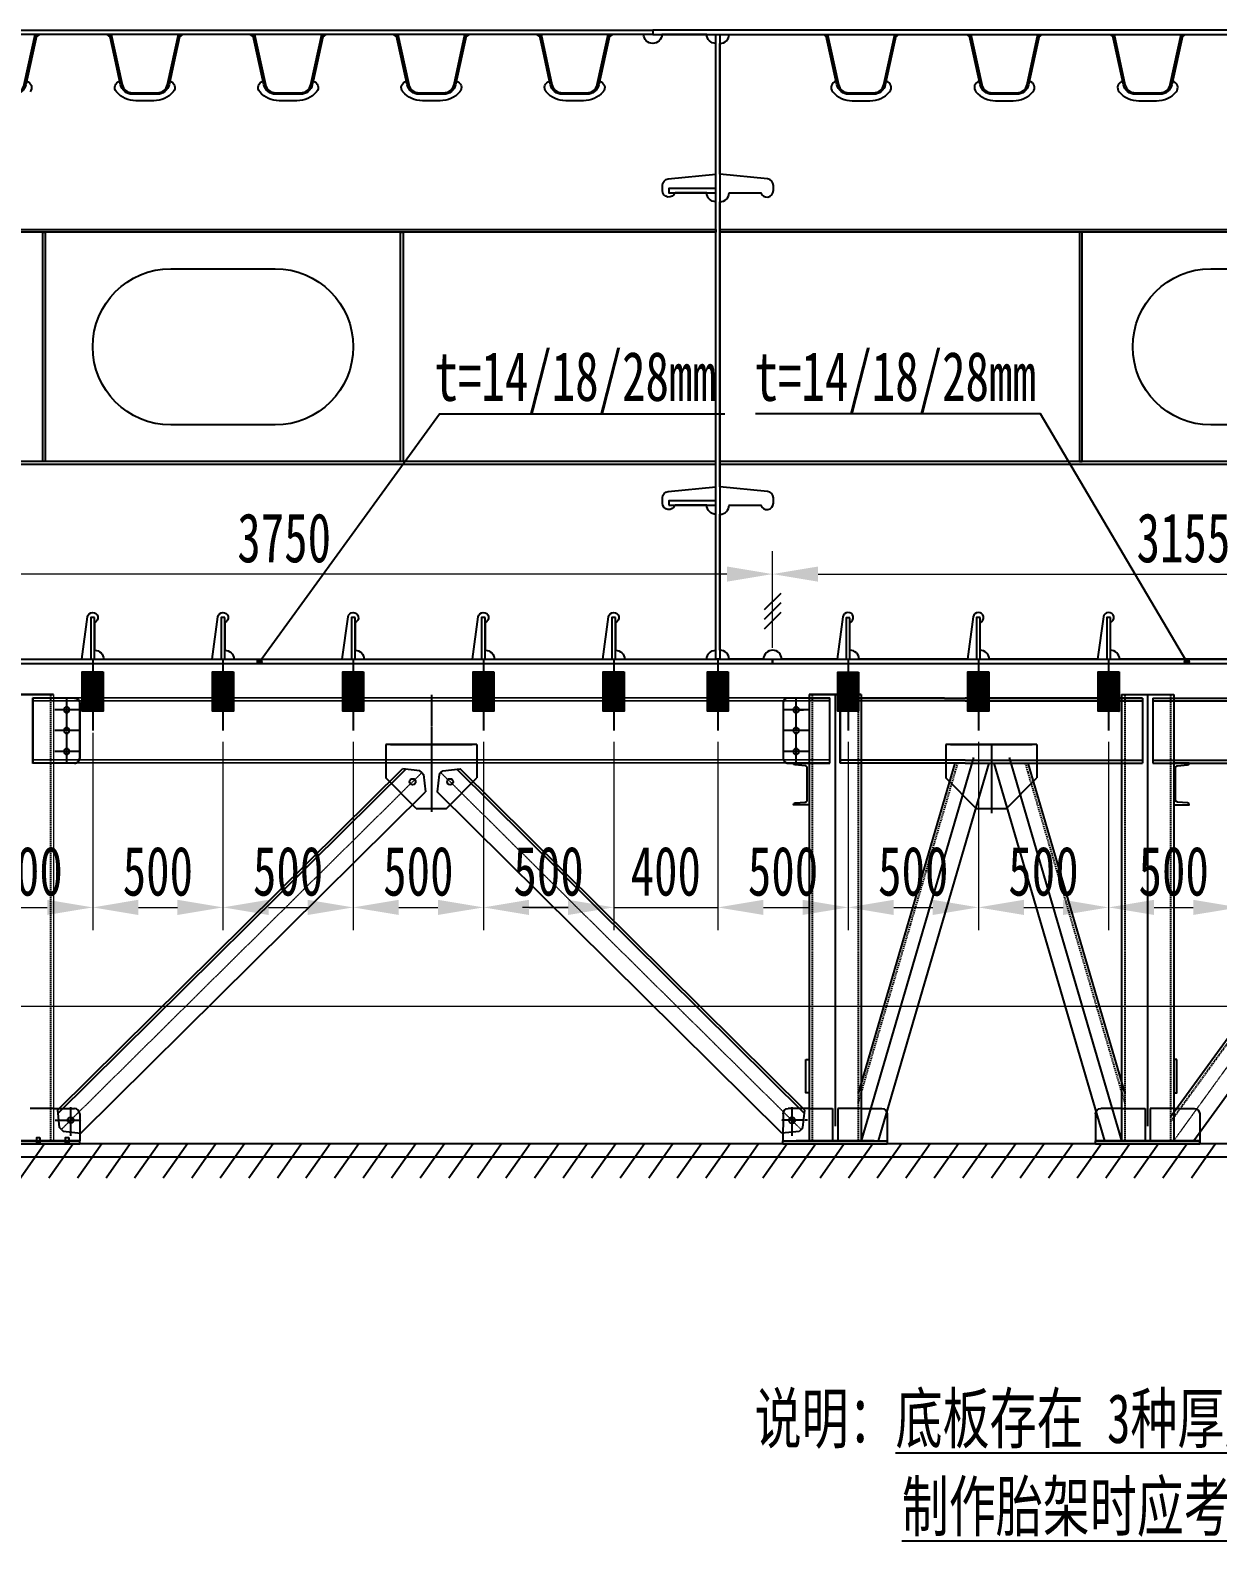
# Model space of a CAD drawing. Extents: x -158665 to 747974, y -1078007 to -307893.
# Drawn here: x 567566 to 572125, y -709473 to -703672 of the extents above; entities that cross this region are included whole.
import ezdxf

# ---------------------------------------------------------------- set-up
doc = ezdxf.new("R2010")
doc.units = 0
doc.header["$LTSCALE"] = 0.02
doc.header["$MEASUREMENT"] = 0
doc.header["$PDMODE"] = 35
doc.header["$PDSIZE"] = 150
for name, pattern in [('ACAD_ISO10W100', [18, 12, -3, 0, -3]), ('CENTER', [2, 1.25, -0.25, 0.25, -0.25]), ('DASHEDX2', [38.1, 25.4, -12.7])]:
    doc.linetypes.add(name, pattern=pattern)
doc.layers.get('0').update_dxf_attribs({"linetype": 'CONTINUOUS'})
doc.layers.get('Defpoints').update_dxf_attribs({"linetype": 'CONTINUOUS'})
doc.layers.add('1', color=1, linetype='CONTINUOUS')
for name, color, linetype, lineweight in [('中心线(CENTER)', 1, 'CENTER', 13), ('中粗线', 7, 'CONTINUOUS', 25), ('文字层', 4, 'CONTINUOUS', 13)]:
    doc.layers.add(name, color=color, linetype=linetype, lineweight=lineweight)
doc.styles.add('仿宋', font='仿宋_GB2312_1.ttf', dxfattribs={"width": 0.7})
doc.dimstyles.new('70', dxfattribs={"dimscale": 70, "dimtxt": 2.7, "dimasz": 2.5, "dimexe": 1.25, "dimexo": 0.625, "dimtad": 1, "dimdec": 0, "dimdsep": 46, "dimtxsty": '仿宋', "dimcen": 2.5, "dimclrd": 3, "dimclre": 3, "dimclrt": 4, "dimazin": 0, "dimtfac": 1, "dimtdec": 0, "dimtmove": 0, "dimatfit": 3, "dimfxl": 1.25, "dimlwd": 13, "dimlwe": 13, "dimarcsym": 0})

# ---------------------------------------------------------------- blocks, each defined once
blk = doc.blocks.new('h2')
at = {"color": 8}
for p, q in [((0, 0), (380.1, 0)), ((0, -11), (160, -11)), ((155.1, -11), (2260, -11)), ((0, -239), (160, -239)), ((0, -250), (160, -250)), ((160, -239), (2260, -239)), ((160, -250), (2260, -250))]:
    blk.add_line(p, q, dxfattribs=at)
at = {"color": 8, "linetype": 'DASHEDX2', "ltscale": 50}
for p, q in [((0, -11), (160, -11)), ((155.1, -11), (2260, -11))]:
    blk.add_line(p, q, dxfattribs=at)
at = {"layer": '中心线(CENTER)', "color": 8, "ltscale": 10}
blk.add_line((1129.9, -250), (80, -1700), dxfattribs=at)
at = {"layer": '中粗线', "color": 8, "ltscale": 50}
for p, q in [((0, 0), (0, -250)), ((1052.8, -250), (68, -1610)), ((1129.9, -356.6), (157.2, -1700))]:
    blk.add_line(p, q, dxfattribs=at)
at = {"layer": '中粗线', "color": 8, "linetype": 'DASHEDX2', "ltscale": 5}
blk.add_line((1065.1, -250), (68, -1627.1), dxfattribs=at)
blk = doc.blocks.new('f d')
at = {"color": 8}
for p, q in [((-200, 0), (0, 0)), ((1625, -192.3), (1275, -192.3)), ((1275, -192.3), (1275, -320.6)), ((1293.7, -192.3), (1606.2, -192.3)), ((1450, -192.3), (1450, -451)), ((0, -1590.5), (-90, -1590.5)), ((100, -1610.5), (100, -1714)), ((-300, -1714), (100, -1714)), ((100, -1714), (-300, -1714)), ((-300, -1726), (100, -1726)), ((100, -1726), (-300, -1726)), ((50, -1714), (-250, -1714)), ((-250, -1714), (50, -1714)), ((-30, -1726), (-170, -1726)), ((-170, -1726), (-30, -1726)), ((50, -1714), (8, -1714)), ((50, -1714), (8, -1714)), ((100, -1726), (100, -1714))]:
    blk.add_line(p, q, dxfattribs=at)
at = {"color": 8, "linetype": 'DASHEDX2', "ltscale": 10}
blk.add_line((-12, 0), (-12, -1714), dxfattribs=at)
at = {"color": 8, "ltscale": 50}
for p, q in [((1625, -192.3), (1625, -320.6)), ((16, -1596.1), (1339.2, -286)), ((17.3, -1608.9), (1352, -287.4)), ((1406.4, -293.3), (1339.2, -286)), ((1493.6, -293.4), (1560.8, -286)), ((2882.3, -1609.4), (1548, -287.4)), ((2883.5, -1596.6), (1560.8, -286)), ((1391.8, -438.7), (1275, -320.6)), ((1413.4, -300.5), (1406.4, -293.3)), ((1413.4, -300.5), (1420.4, -307.6)), ((1420.4, -307.6), (1427.1, -374.8)), ((1479.5, -307.6), (1472.8, -374.8)), ((1486.6, -300.5), (1479.5, -307.6)), ((1486.6, -300.5), (1493.6, -293.4)), ((1508.1, -438.7), (1625, -320.7)), ((1508.2, -438.7), (1625, -320.6)), ((103.9, -1684.9), (1427.1, -374.8)), ((2795.5, -1685.4), (1472.8, -374.8)), ((1391.8, -438.7), (1508.2, -438.7)), ((0, -1590.5), (80, -1590.5)), ((22.7, -1663.4), (16, -1596.1)), ((2876.8, -1663.9), (2883.5, -1596.6)), ((29.7, -1670.5), (22.7, -1663.4)), ((29.7, -1670.5), (36.7, -1677.6)), ((36.7, -1677.6), (103.9, -1684.9)), ((2862.7, -1678.1), (2795.5, -1685.4)), ((2869.8, -1671), (2862.7, -1678.1)), ((2869.8, -1671), (2876.8, -1663.9))]:
    blk.add_line(p, q, dxfattribs=at)
at = {"color": 8, "linetype": 'ACAD_ISO10W100', "ltscale": 10}
for p, q in [((65.2, -1585.3), (65.2, -1695.3)), ((2834.3, -1585.8), (2834.2, -1695.8)), ((5.2, -1635.3), (105.2, -1635.3)), ((2894.3, -1635.8), (2794.3, -1635.7))]:
    blk.add_line(p, q, dxfattribs=at)
at = {"color": 8}
for centre in [(1377.9, -335.6), (1522.1, -335.6), (1522.1, -335.7), (65.2, -1635.3), (2834.3, -1635.8)]:
    blk.add_circle(centre, 11.6, dxfattribs=at)
blk.add_arc((80, -1610.5), 20, 0, 90, dxfattribs=at)
at = {"layer": '中心线(CENTER)', "color": 8, "ltscale": 5}
for p, q in [((29.7, -1670.5), (1413.4, -300.5)), ((2869.8, -1671), (1486.6, -300.5))]:
    blk.add_line(p, q, dxfattribs=at)
at = {"layer": '文字层', "color": 8}
blk.add_line((0, 0), (0, -1714), dxfattribs=at)
blk.add_line((0, 0), (0, -1714), dxfattribs=at)
blk = doc.blocks.new('TJ')
at = {"color": 8}
for p, q in [((4500, 0), (4500, -1320)), ((4500, 0), (4500, -1714)), ((4600, 0), (4600, -1658.3)), ((4700, 0), (4700, -1714)), ((4700, 0), (4700, -1714)), ((5700, 0), (5700, -1714)), ((5700, 0), (5900, 0)), ((5700, 0), (5700, -1714)), ((5900, 0), (5700, 0)), ((5800, 0), (5800, -1658.3)), ((5900, 0), (5900, -1320)), ((5900, 0), (5900, -1714)), ((8800, 0), (9000, 0)), ((5380.1, -14), (4620, -14)), ((4620, -14), (5300.1, -14)), ((4819.9, -14), (4620, -14)), ((5300.1, -25), (4620, -25)), ((5300.1, -25), (5780, -25.1)), ((5380.1, -14), (5780, -14)), ((5620, -14), (5780, -14)), ((5700, -14), (5780, -14)), ((5780, -13.8), (5780, -264)), ((5780, -264), (5780, -13.8)), ((5780, -264), (5780, -13.8)), ((5819.9, -14), (8880, -13.8)), ((5819.9, -264), (5819.9, -13.8)), ((5819.9, -264), (5819.9, -13.8)), ((5899.9, -14), (5819.9, -14)), ((5899.9, -14), (5819.9, -14)), ((5819.9, -25.1), (8880, -25.5)), ((8720, -14), (8880, -14)), ((8800, -14), (8880, -14)), ((8879.8, -265.5), (8880, -15.2)), ((8879.8, -265.5), (8880, -15.2)), ((8880, -13.8), (8880, -264)), ((8880, -264), (8880, -13.8)), ((8880, -264), (8880, -13.8)), ((5025, -192.3), (5375, -192.3)), ((5356.3, -192.3), (5043.8, -192.3)), ((5200, -192.3), (5200, -455.7)), ((5375, -192.3), (5375, -320.6)), ((5300.1, -253), (4620, -253)), ((5300.1, -264), (4620, -264)), ((5131.3, -242.1), (4700, -1714)), ((5268.7, -242.1), (5700, -1714)), ((5300.1, -253), (5780, -252.8)), ((5300.1, -264), (5780, -263.9)), ((5620, -264), (5780, -264)), ((5700, -264), (5780, -264)), ((5819.9, -252.8), (8880, -251.5)), ((5819.9, -263.9), (8880, -263.5)), ((5899.9, -264), (5819.9, -264)), ((5899.9, -264), (5819.9, -264)), ((8720, -264), (8880, -264)), ((8800, -264), (8880, -264)), ((4400.1, -1610.5), (4400.1, -1722.5)), ((4500.1, -1590.5), (4420.1, -1590.5)), ((4500.1, -1590.5), (4590.1, -1590.5)), ((4590.1, -1590.5), (4590.1, -1714.5)), ((4700, -1590.5), (4610, -1590.5)), ((4610, -1590.5), (4610, -1714)), ((4800, -1610.5), (4800, -1714)), ((5600.1, -1610.5), (5600.1, -1714)), ((5700.1, -1590.5), (5620.1, -1590.5)), ((5700, -1590.5), (5790, -1590.5)), ((5790, -1590.5), (5790, -1714)), ((5899.9, -1590.5), (5809.9, -1590.5)), ((5809.9, -1590.5), (5809.9, -1714.5)), ((5899.9, -1590.5), (5979.9, -1590.5)), ((5999.9, -1610.5), (6000, -1714)), ((4400, -1714), (4800, -1714)), ((4800, -1714), (4400, -1714)), ((4400, -1726), (4400, -1714)), ((4400, -1726), (4800, -1726)), ((4800, -1726), (4400, -1726)), ((4750, -1714), (4450, -1714)), ((4450, -1714), (4750, -1714)), ((4450, -1714), (4492, -1714)), ((4450, -1714), (4492, -1714)), ((4670, -1726), (4530, -1726)), ((4530, -1726), (4670, -1726)), ((4750, -1714), (4708, -1714)), ((4750, -1714), (4708, -1714)), ((4800, -1726), (4800, -1714)), ((6000, -1714), (5600, -1714)), ((6000, -1726), (5600, -1726)), ((5650, -1714), (5950, -1714)), ((5950, -1714), (5650, -1714)), ((5730, -1726), (5870, -1726)), ((5870, -1726), (5730, -1726)), ((5950, -1714), (5908, -1714))]:
    blk.add_line(p, q, dxfattribs=at)
at = {"color": 8, "ltscale": 50}
for p, q in [((4700, 0), (4500, 0)), ((4620, -14), (4620, -264)), ((5899.9, -14), (5979.9, -14)), ((5938.9, -59), (5921.9, -59)), ((5025, -192.3), (5025, -320.6)), ((5059.8, -264), (4688, -1532.7)), ((5190, -264), (4765.1, -1714)), ((5210, -264), (5634.9, -1714)), ((5340.2, -264), (5712, -1532.7)), ((5960, -264), (5900, -264)), ((5979.9, -264), (5960, -264)), ((5141.8, -438.7), (5025, -320.6)), ((5141.9, -438.7), (5025, -320.7)), ((5258.1, -438.7), (5375, -320.6)), ((5258.1, -438.7), (5141.8, -438.7)), ((4700, -1590.5), (4780, -1590.5))]:
    blk.add_line(p, q, dxfattribs=at)
at = {"color": 8, "linetype": 'DASHEDX2', "ltscale": 10}
for p, q in [((4512, 0), (4512, -1714)), ((4512, 0), (4512, -1714)), ((4688, 0), (4688, -1714)), ((4688, 0), (4688, -1714)), ((5712, 0), (5712, -1714)), ((5712, 0), (5712, -1714)), ((5888, 0), (5888, -1714)), ((5888, 0), (5888, -1714)), ((5300.1, -25), (4620, -25)), ((5070.2, -264), (4688, -1568.3)), ((5329.8, -264), (5712, -1568.3))]:
    blk.add_line(p, q, dxfattribs=at)
at = {"color": 8, "linetype": 'ACAD_ISO10W100', "ltscale": 10}
for p, q in [((5949.9, -264), (5949.9, -14)), ((7350, -1.9), (7350, -263.9)), ((8750, -264), (8750, -14)), ((8750, -264), (8750, -14)), ((5899.9, -59), (5996.1, -59)), ((8700, -59), (8796.2, -59)), ((5899.9, -139), (5996.1, -139)), ((8700, -139), (8796.2, -139)), ((5899.9, -219), (5996.1, -219)), ((8700, -219), (8796.2, -219))]:
    blk.add_line(p, q, dxfattribs=at)
at = {"color": 8}
for points in [[(5979.9, -14, -0.414214), (5999.9, -34), (5999.9, -244, -0.414214), (5979.9, -264)], [(8720, -264, -0.414214), (8700, -244)]]:
    blk.add_lwpolyline(points, format="xyb", dxfattribs=at)
for points in [[(8700, -244), (8700, -34)], [(4488, -1402), (4500, -1402), (4500, -1530), (4488, -1530)], [(5912, -1402), (5900, -1402), (5900, -1530), (5912, -1530)], [(-556.3, -1726), (19324.5, -1726), (19324.5, -1775.9), (-556.3, -1775.9)]]:
    blk.add_lwpolyline(points, close=True, dxfattribs=at)
for points in [[(4500, -424), (4440, -424, -0.390356), (4446.6, -416.8), (4484.9, -413.9, 0.393594), (4492.8, -405.3), (4492.8, -282.7, 0.390356), (4484.9, -274.1), (4446.6, -271.2, -0.390356), (4440, -264), (4500, -264)], [(5900, -424), (5960, -424, 0.390356), (5953.4, -416.8), (5915.1, -413.9, -0.393594), (5907.2, -405.3), (5907.2, -282.7, -0.390356), (5915.1, -274.1), (5953.4, -271.2, 0.390356), (5960, -264), (5900, -264)]]:
    blk.add_lwpolyline(points, format="xyb", close=True, dxfattribs=at)
for points in [[(5600.1, -1714), (5600, -1726), (6000, -1726), (6000, -1714), (5600, -1714)], [(5950, -1714), (5908, -1714)]]:
    blk.add_lwpolyline(points, dxfattribs=at)
at = {"color": 8, "elevation": -15.9}
for points in [[(8742.4, -1702.4), (8742.4, -1722.8), (8754.1, -1722.8), (8754.1, -1702.4)], [(8853, -1702.4), (8853, -1722.8), (8864.7, -1722.8), (8864.7, -1702.4)]]:
    blk.add_lwpolyline(points, close=True, dxfattribs=at)
at = {"color": 8}
for centre in [(5949.9, -59), (8750, -59), (8750, -59), (5949.9, -139), (8750, -139), (8750, -139), (5949.9, -219), (8750, -219), (8750, -219)]:
    blk.add_circle(centre, 11, dxfattribs=at)
for centre, start, end in [((8720, -34), 90, 180), ((8720, -34), 90, 180), ((8720, -244), 180, 270), ((4420.1, -1610.5), 90, 180), ((4780, -1610.5), 0, 90), ((5620.1, -1610.5), 90, 180), ((5979.9, -1610.5), 0, 90)]:
    blk.add_arc(centre, 20, start, end, dxfattribs=at)
at = {"color": 8, "xscale": -1}
for name, p in [('h2', (4580, -14)), ('f d', (8800, 0))]:
    blk.add_blockref(name, p, dxfattribs=at)
blk = doc.blocks.new('*D499')
at = {"color": 3, "lineweight": 13, "ltscale": 3}
for p, q in [((567306.1, -706404.7), (567306.1, -707127.8)), ((567806.2, -706369.7), (567806.2, -707127.8))]:
    blk.add_line(p, q, dxfattribs=at)
at = {"color": 3, "linetype": 'ByBlock', "lineweight": 13, "ltscale": 3}
blk.add_line((567481.1, -707040.3), (567631.2, -707040.3), dxfattribs=at)
at = {"color": 3, "ltscale": 3}
for points in [[(567481.1, -707011.1), (567481.1, -707069.4), (567306.1, -707040.3)], [(567631.2, -707011.1), (567631.2, -707069.4), (567806.2, -707040.3)]]:
    blk.add_solid(points, dxfattribs=at)
at = {"layer": 'Defpoints', "color": 0, "ltscale": 3}
for p in [(567806.2, -706325.9), (567306.1, -706361), (567806.2, -707040.3)]:
    blk.add_point(p, dxfattribs=at)
at = {"color": 4, "ltscale": 3, "insert": (567556.1, -706902), "char_height": 189, "attachment_point": 5, "style": '仿宋'}
blk.add_mtext('500', dxfattribs=at)
blk = doc.blocks.new('*D500')
at = {"color": 3, "lineweight": 13, "ltscale": 3}
for p, q in [((567806.2, -706369.7), (567806.2, -707127.8)), ((568306.1, -706404.7), (568306.1, -707127.8))]:
    blk.add_line(p, q, dxfattribs=at)
at = {"color": 3, "linetype": 'ByBlock', "lineweight": 13, "ltscale": 3}
blk.add_line((567981.2, -707040.3), (568131.1, -707040.3), dxfattribs=at)
at = {"color": 3, "ltscale": 3}
for points in [[(567981.2, -707011.1), (567981.2, -707069.4), (567806.2, -707040.3)], [(568131.1, -707011.1), (568131.1, -707069.4), (568306.1, -707040.3)]]:
    blk.add_solid(points, dxfattribs=at)
at = {"layer": 'Defpoints', "color": 0, "ltscale": 3}
for p in [(567806.2, -706325.9), (568306.1, -706361), (568306.1, -707040.3)]:
    blk.add_point(p, dxfattribs=at)
at = {"color": 4, "ltscale": 3, "insert": (568056.1, -706902), "char_height": 189, "attachment_point": 5, "style": '仿宋'}
blk.add_mtext('500', dxfattribs=at)
blk = doc.blocks.new('*D501')
at = {"color": 3, "lineweight": 13, "ltscale": 3}
for p, q in [((568306.1, -706404.7), (568306.1, -707127.8)), ((568806.1, -706404.7), (568806.1, -707127.8))]:
    blk.add_line(p, q, dxfattribs=at)
at = {"color": 3, "linetype": 'ByBlock', "lineweight": 13, "ltscale": 3}
blk.add_line((568481.1, -707040.3), (568631.1, -707040.3), dxfattribs=at)
at = {"color": 3, "ltscale": 3}
for points in [[(568481.1, -707011.1), (568481.1, -707069.4), (568306.1, -707040.3)], [(568631.1, -707011.1), (568631.1, -707069.4), (568806.1, -707040.3)]]:
    blk.add_solid(points, dxfattribs=at)
at = {"layer": 'Defpoints', "color": 0, "ltscale": 3}
for p in [(568306.1, -706361), (568806.1, -706361), (568806.1, -707040.3)]:
    blk.add_point(p, dxfattribs=at)
at = {"color": 4, "ltscale": 3, "insert": (568556.1, -706902), "char_height": 189, "attachment_point": 5, "style": '仿宋'}
blk.add_mtext('500', dxfattribs=at)
blk = doc.blocks.new('*D502')
at = {"color": 3, "lineweight": 13, "ltscale": 3}
for p, q in [((568806.1, -706404.7), (568806.1, -707127.8)), ((569306.1, -706404.7), (569306.1, -707127.8))]:
    blk.add_line(p, q, dxfattribs=at)
at = {"color": 3, "linetype": 'ByBlock', "lineweight": 13, "ltscale": 3}
blk.add_line((568981.1, -707040.3), (569131.1, -707040.3), dxfattribs=at)
at = {"color": 3, "ltscale": 3}
for points in [[(568981.1, -707011.1), (568981.1, -707069.4), (568806.1, -707040.3)], [(569131.1, -707011.1), (569131.1, -707069.4), (569306.1, -707040.3)]]:
    blk.add_solid(points, dxfattribs=at)
at = {"layer": 'Defpoints', "color": 0, "ltscale": 3}
for p in [(568806.1, -706361), (569306.1, -706361), (569306.1, -707040.3)]:
    blk.add_point(p, dxfattribs=at)
at = {"color": 4, "ltscale": 3, "insert": (569056.1, -706902), "char_height": 189, "attachment_point": 5, "style": '仿宋'}
blk.add_mtext('500', dxfattribs=at)
blk = doc.blocks.new('*D503')
at = {"color": 3, "lineweight": 13, "ltscale": 3}
for p, q in [((569306.1, -706404.7), (569306.1, -707127.8)), ((569806.1, -706404.7), (569806.1, -707127.8))]:
    blk.add_line(p, q, dxfattribs=at)
at = {"color": 3, "linetype": 'ByBlock', "lineweight": 13, "ltscale": 3}
blk.add_line((569481.1, -707040.3), (569631.1, -707040.3), dxfattribs=at)
at = {"color": 3, "ltscale": 3}
for points in [[(569481.1, -707011.1), (569481.1, -707069.4), (569306.1, -707040.3)], [(569631.1, -707011.1), (569631.1, -707069.4), (569806.1, -707040.3)]]:
    blk.add_solid(points, dxfattribs=at)
at = {"layer": 'Defpoints', "color": 0, "ltscale": 3}
for p in [(569306.1, -706361), (569806.1, -706361), (569806.1, -707040.3)]:
    blk.add_point(p, dxfattribs=at)
at = {"color": 4, "ltscale": 3, "insert": (569556.1, -706902), "char_height": 189, "attachment_point": 5, "style": '仿宋'}
blk.add_mtext('500', dxfattribs=at)
blk = doc.blocks.new('*D504')
at = {"color": 3, "lineweight": 13, "ltscale": 3}
for p, q in [((569806.1, -706404.7), (569806.1, -707127.8)), ((570206.1, -706404.7), (570206.1, -707127.8))]:
    blk.add_line(p, q, dxfattribs=at)
at = {"color": 3, "linetype": 'ByBlock', "lineweight": 13, "ltscale": 3}
for p, q in [((569631.1, -707040.3), (569456.1, -707040.3)), ((569806.1, -707040.3), (570206.1, -707040.3)), ((570381.1, -707040.3), (570556.1, -707040.3))]:
    blk.add_line(p, q, dxfattribs=at)
at = {"color": 3, "ltscale": 3}
for points in [[(569631.1, -707011.1), (569631.1, -707069.4), (569806.1, -707040.3)], [(570381.1, -707011.1), (570381.1, -707069.4), (570206.1, -707040.3)]]:
    blk.add_solid(points, dxfattribs=at)
at = {"layer": 'Defpoints', "color": 0, "ltscale": 3}
for p in [(569806.1, -706361), (570206.1, -706361), (570206.1, -707040.3)]:
    blk.add_point(p, dxfattribs=at)
at = {"color": 4, "ltscale": 3, "insert": (570006.1, -706902), "char_height": 189, "attachment_point": 5, "style": '仿宋'}
blk.add_mtext('400', dxfattribs=at)
blk = doc.blocks.new('*D505')
at = {"color": 3, "lineweight": 13, "ltscale": 3}
for p, q in [((570206.1, -706404.7), (570206.1, -707127.8)), ((570706.2, -706404.8), (570706.2, -707127.8))]:
    blk.add_line(p, q, dxfattribs=at)
at = {"color": 3, "linetype": 'ByBlock', "lineweight": 13, "ltscale": 3}
blk.add_line((570381.1, -707040.3), (570531.2, -707040.3), dxfattribs=at)
at = {"color": 3, "ltscale": 3}
for points in [[(570381.1, -707011.1), (570381.1, -707069.4), (570206.1, -707040.3)], [(570531.2, -707011.1), (570531.2, -707069.4), (570706.2, -707040.3)]]:
    blk.add_solid(points, dxfattribs=at)
at = {"layer": 'Defpoints', "color": 0, "ltscale": 3}
for p in [(570206.1, -706361), (570706.2, -706361.1), (570706.2, -707040.3)]:
    blk.add_point(p, dxfattribs=at)
at = {"color": 4, "ltscale": 3, "insert": (570456.2, -706902), "char_height": 189, "attachment_point": 5, "style": '仿宋'}
blk.add_mtext('500', dxfattribs=at)
blk = doc.blocks.new('*D506')
at = {"color": 3, "lineweight": 13, "ltscale": 3}
for p, q in [((570706.2, -706404.8), (570706.2, -707127.8)), ((571206.1, -706404.8), (571206.1, -707127.8))]:
    blk.add_line(p, q, dxfattribs=at)
at = {"color": 3, "linetype": 'ByBlock', "lineweight": 13, "ltscale": 3}
blk.add_line((570881.2, -707040.3), (571031.1, -707040.3), dxfattribs=at)
at = {"color": 3, "ltscale": 3}
for points in [[(570881.2, -707011.1), (570881.2, -707069.4), (570706.2, -707040.3)], [(571031.1, -707011.1), (571031.1, -707069.4), (571206.1, -707040.3)]]:
    blk.add_solid(points, dxfattribs=at)
at = {"layer": 'Defpoints', "color": 0, "ltscale": 3}
for p in [(570706.2, -706361.1), (571206.1, -706361.1), (571206.1, -707040.3)]:
    blk.add_point(p, dxfattribs=at)
at = {"color": 4, "ltscale": 3, "insert": (570956.2, -706902), "char_height": 189, "attachment_point": 5, "style": '仿宋'}
blk.add_mtext('500', dxfattribs=at)
blk = doc.blocks.new('*D507')
at = {"color": 3, "lineweight": 13, "ltscale": 3}
for p, q in [((571206.1, -706404.8), (571206.1, -707127.8)), ((571706.1, -706404.7), (571706.1, -707127.8))]:
    blk.add_line(p, q, dxfattribs=at)
at = {"color": 3, "linetype": 'ByBlock', "lineweight": 13, "ltscale": 3}
blk.add_line((571381.1, -707040.3), (571531.1, -707040.3), dxfattribs=at)
at = {"color": 3, "ltscale": 3}
for points in [[(571381.1, -707011.1), (571381.1, -707069.4), (571206.1, -707040.3)], [(571531.1, -707011.1), (571531.1, -707069.4), (571706.1, -707040.3)]]:
    blk.add_solid(points, dxfattribs=at)
at = {"layer": 'Defpoints', "color": 0, "ltscale": 3}
for p in [(571206.1, -706361.1), (571706.1, -706361), (571706.1, -707040.3)]:
    blk.add_point(p, dxfattribs=at)
at = {"color": 4, "ltscale": 3, "insert": (571456.1, -706902), "char_height": 189, "attachment_point": 5, "style": '仿宋'}
blk.add_mtext('500', dxfattribs=at)
blk = doc.blocks.new('*D508')
at = {"color": 3, "lineweight": 13, "ltscale": 3}
for p, q in [((571706.1, -706404.7), (571706.1, -707127.8)), ((572206.1, -706404.7), (572206.1, -707127.8))]:
    blk.add_line(p, q, dxfattribs=at)
at = {"color": 3, "linetype": 'ByBlock', "lineweight": 13, "ltscale": 3}
blk.add_line((571881.1, -707040.3), (572031.1, -707040.3), dxfattribs=at)
at = {"color": 3, "ltscale": 3}
for points in [[(571881.1, -707011.1), (571881.1, -707069.4), (571706.1, -707040.3)], [(572031.1, -707011.1), (572031.1, -707069.4), (572206.1, -707040.3)]]:
    blk.add_solid(points, dxfattribs=at)
at = {"layer": 'Defpoints', "color": 0, "ltscale": 3}
for p in [(571706.1, -706361), (572206.1, -706361), (572206.1, -707040.3)]:
    blk.add_point(p, dxfattribs=at)
at = {"color": 4, "ltscale": 3, "insert": (571956.1, -706902), "char_height": 189, "attachment_point": 5, "style": '仿宋'}
blk.add_mtext('500', dxfattribs=at)
blk = doc.blocks.new('*D496')
at = {"color": 3, "lineweight": 13, "ltscale": 3}
for p, q in [((559241.1, -706149.3), (559241.1, -707507.1)), ((573571.1, -706149.3), (573571.1, -707507.1))]:
    blk.add_line(p, q, dxfattribs=at)
at = {"color": 3, "linetype": 'ByBlock', "lineweight": 13, "ltscale": 3}
blk.add_line((559416.1, -707419.6), (573396.1, -707419.6), dxfattribs=at)
at = {"color": 3, "ltscale": 3}
for points in [[(559416.1, -707390.4), (559416.1, -707448.8), (559241.1, -707419.6)], [(573396.1, -707390.4), (573396.1, -707448.8), (573571.1, -707419.6)]]:
    blk.add_solid(points, dxfattribs=at)
at = {"layer": 'Defpoints', "color": 0, "ltscale": 3}
for p in [(559241.1, -706105.5), (573571.1, -706105.5), (573571.1, -707419.6)]:
    blk.add_point(p, dxfattribs=at)
at = {"color": 4, "ltscale": 3, "insert": (565931.2, -707281.4), "char_height": 189, "attachment_point": 5, "style": '仿宋'}
blk.add_mtext('14330', dxfattribs=at)
blk = doc.blocks.new('*D805')
at = {"color": 3, "lineweight": 13, "ltscale": 3}
for p, q in [((566666.1, -706043.8), (566666.1, -705672.7)), ((570416.1, -706043.8), (570416.1, -705672.7))]:
    blk.add_line(p, q, dxfattribs=at)
at = {"color": 3, "linetype": 'ByBlock', "lineweight": 13, "ltscale": 3}
blk.add_line((570241.1, -705760.2), (566841.1, -705760.2), dxfattribs=at)
at = {"color": 3, "ltscale": 3}
for points in [[(566841.1, -705731.1), (566841.1, -705789.4), (566666.1, -705760.2)], [(570241.1, -705731.1), (570241.1, -705789.4), (570416.1, -705760.2)]]:
    blk.add_solid(points, dxfattribs=at)
at = {"layer": 'Defpoints', "color": 0, "ltscale": 3}
for p in [(566666.1, -705760.2), (566666.1, -706087.5), (570416.1, -706087.5)]:
    blk.add_point(p, dxfattribs=at)
at = {"color": 4, "ltscale": 3, "insert": (568541.1, -705622), "char_height": 189, "attachment_point": 5, "style": '仿宋'}
blk.add_mtext('3750', dxfattribs=at)
blk = doc.blocks.new('*D806')
at = {"color": 3, "lineweight": 13, "ltscale": 3}
for p, q in [((570416.1, -706043.8), (570416.1, -705672.7)), ((573571.1, -706043.8), (573571.1, -705672.7))]:
    blk.add_line(p, q, dxfattribs=at)
at = {"color": 3, "linetype": 'ByBlock', "lineweight": 13, "ltscale": 3}
blk.add_line((570591.1, -705760.2), (573396.1, -705760.2), dxfattribs=at)
at = {"color": 3, "ltscale": 3}
for points in [[(570591.1, -705731.1), (570591.1, -705789.4), (570416.1, -705760.2)], [(573396.1, -705731.1), (573396.1, -705789.4), (573571.1, -705760.2)]]:
    blk.add_solid(points, dxfattribs=at)
at = {"layer": 'Defpoints', "color": 0, "ltscale": 3}
for p in [(573571.1, -705760.2), (570416.1, -706087.5), (573571.1, -706087.5)]:
    blk.add_point(p, dxfattribs=at)
at = {"color": 4, "ltscale": 3, "insert": (571993.6, -705622), "char_height": 189, "attachment_point": 5, "style": '仿宋'}
blk.add_mtext('3155', dxfattribs=at)

msp = doc.modelspace()

# ---------------------------------------------------------------- hatches: boundary and pattern name
at = {"ltscale": 3}
h = msp.add_hatch(dxfattribs=at)
h.set_pattern_fill('ANSI31', color=1, style=0)
h.set_pattern_definition([(45, (406034.78425, -736266.04139), (-0.08838834765, 0.08838834765), [])])
edge = h.paths.add_edge_path()
edge.add_arc((568446.5, -706096.9), 8.47, 0, 360)
h = msp.add_hatch(dxfattribs=at)
h.set_pattern_fill('ANSI31', color=1, style=0)
h.set_pattern_definition([(135, (734418.33259, -736266.04139), (0.08838834765, 0.08838834765), [])])
edge = h.paths.add_edge_path()
edge.add_arc((572006.6, -706096.9), 8.47, 0, 360)
h = msp.add_hatch(dxfattribs=at)
h.set_pattern_fill('ANSI31', style=0)
h.set_pattern_definition([(45, (431505.2723, -729377.69714), (-0.08838834765, 0.08838834765), [])])
h.paths.add_polyline_path([(567846.1, -706136.2), (567846.1, -706286.2), (567766.1, -706286.2), (567766.1, -706136.2)])
h = msp.add_hatch(dxfattribs=at)
h.set_pattern_fill('ANSI31', style=0)
h.set_pattern_definition([(45, (432005.2723, -729377.69714), (-0.08838834765, 0.08838834765), [])])
h.paths.add_polyline_path([(568346.1, -706136.2), (568346.1, -706286.2), (568266.1, -706286.2), (568266.1, -706136.2)])
h = msp.add_hatch(dxfattribs=at)
h.set_pattern_fill('ANSI31', style=0)
h.set_pattern_definition([(45, (432505.2723, -729377.69714), (-0.08838834765, 0.08838834765), [])])
h.paths.add_polyline_path([(568846.1, -706136.2), (568846.1, -706286.2), (568766.1, -706286.2), (568766.1, -706136.2)])
h = msp.add_hatch(dxfattribs=at)
h.set_pattern_fill('ANSI31', style=0)
h.set_pattern_definition([(45, (433005.2723, -729377.69714), (-0.08838834765, 0.08838834765), [])])
h.paths.add_polyline_path([(569346.1, -706136.2), (569346.1, -706286.2), (569266.1, -706286.2), (569266.1, -706136.2)])
h = msp.add_hatch(dxfattribs=at)
h.set_pattern_fill('ANSI31', style=0)
h.set_pattern_definition([(45, (433505.2723, -729377.69714), (-0.08838834765, 0.08838834765), [])])
h.paths.add_polyline_path([(569846.1, -706136.2), (569846.1, -706286.2), (569766.1, -706286.2), (569766.1, -706136.2)])
h = msp.add_hatch(dxfattribs=at)
h.set_pattern_fill('ANSI31', style=0)
h.set_pattern_definition([(45, (433905.2723, -729377.69714), (-0.08838834765, 0.08838834765), [])])
h.paths.add_polyline_path([(570246.1, -706136.2), (570246.1, -706286.2), (570166.1, -706286.2), (570166.1, -706136.2)])
h = msp.add_hatch(dxfattribs=at)
h.set_pattern_fill('ANSI31', style=0)
h.set_pattern_definition([(45, (434405.32213, -729377.80059), (-0.08838834765, 0.08838834765), [])])
h.paths.add_polyline_path([(570746.2, -706136.3), (570746.2, -706286.3), (570666.2, -706286.3), (570666.2, -706136.3)])
h = msp.add_hatch(dxfattribs=at)
h.set_pattern_fill('ANSI31', style=0)
h.set_pattern_definition([(45, (434905.2723, -729377.69714), (-0.08838834765, 0.08838834765), [])])
h.paths.add_polyline_path([(571246.1, -706136.2), (571246.1, -706286.2), (571166.1, -706286.2), (571166.1, -706136.2)])
h = msp.add_hatch(dxfattribs=at)
h.set_pattern_fill('ANSI31', style=0)
h.set_pattern_definition([(45, (435405.2723, -729377.69714), (-0.08838834765, 0.08838834765), [])])
h.paths.add_polyline_path([(571746.1, -706136.2), (571746.1, -706286.2), (571666.1, -706286.2), (571666.1, -706136.2)])

# ---------------------------------------------------------------- linework, layer by layer
at = {"color": 6, "ltscale": 3}
for p, q in [((567806.1, -706087.5), (567806.1, -706361)), ((568306.1, -706087.5), (568306.1, -706361)), ((568806.1, -706087.5), (568806.1, -706361)), ((569306.1, -706087.5), (569306.1, -706361)), ((569806.1, -706087.5), (569806.1, -706361)), ((570206.1, -706087.5), (570206.1, -706361)), ((570706.2, -706087.6), (570706.2, -706361.1)), ((571206.1, -706087.5), (571206.1, -706361)), ((571706.1, -706087.5), (571706.1, -706361))]:
    msp.add_line(p, q, dxfattribs=at)
at = {"color": 8, "ltscale": 3}
for p, q in [((567621.3, -707948.2), (567528.3, -708079.6)), ((567731, -707948.2), (567637.9, -708079.6)), ((567840.6, -707948.2), (567747.6, -708079.6)), ((567950.3, -707948.2), (567857.2, -708079.6)), ((568059.9, -707948.2), (567966.9, -708079.6)), ((568169.6, -707948.2), (568076.5, -708079.6)), ((568279.2, -707948.2), (568186.2, -708079.6)), ((568388.9, -707948.2), (568295.8, -708079.6)), ((568498.5, -707948.2), (568405.5, -708079.6)), ((568608.2, -707948.2), (568515.1, -708079.6)), ((568717.8, -707948.2), (568624.8, -708079.6)), ((568827.5, -707948.2), (568734.4, -708079.6)), ((568937.1, -707948.2), (568844.1, -708079.6)), ((569046.8, -707948.2), (568953.7, -708079.6)), ((569156.4, -707948.2), (569063.4, -708079.6)), ((569266.1, -707948.2), (569173, -708079.6)), ((569375.7, -707948.2), (569282.7, -708079.6)), ((569485.4, -707948.2), (569392.3, -708079.6)), ((569595, -707948.2), (569502, -708079.6)), ((569704.7, -707948.2), (569611.7, -708079.6)), ((569814.3, -707948.2), (569721.3, -708079.6)), ((569924, -707948.2), (569831, -708079.6)), ((570033.6, -707948.2), (569940.6, -708079.6)), ((570143.3, -707948.2), (570050.3, -708079.6)), ((570252.9, -707948.2), (570159.9, -708079.6)), ((570362.6, -707948.2), (570269.6, -708079.6)), ((570472.2, -707948.2), (570379.2, -708079.6)), ((570581.9, -707948.2), (570488.9, -708079.6)), ((570691.5, -707948.2), (570598.5, -708079.6)), ((570801.2, -707948.2), (570708.2, -708079.6)), ((570910.9, -707948.2), (570817.8, -708079.6)), ((571020.5, -707948.2), (570927.5, -708079.6)), ((571130.2, -707948.2), (571037.1, -708079.6)), ((571239.8, -707948.2), (571146.8, -708079.6)), ((571349.5, -707948.2), (571256.4, -708079.6)), ((571459.1, -707948.2), (571366.1, -708079.6)), ((571568.8, -707948.2), (571475.7, -708079.6)), ((571678.4, -707948.2), (571585.4, -708079.6)), ((571788.1, -707948.2), (571695, -708079.6)), ((571897.7, -707948.2), (571804.7, -708079.6)), ((572007.4, -707948.2), (571914.3, -708079.6)), ((572117, -707948.2), (572024, -708079.6))]:
    msp.add_line(p, q, dxfattribs=at)
at = {"color": 2, "ltscale": 3}
for points in [[(567348.1, -706087.5), (567764.1, -706087.5), (567786.3, -705924.8, -1.76298), (567813.1, -705946.2), (567813.1, -706052.5, -0.414214), (567848.1, -706087.5), (568264.1, -706087.5), (568286.3, -705924.8, -1.76298), (568313.1, -705946.2), (568313.1, -706052.5, -0.414214), (568348.1, -706087.5), (568764.1, -706087.5), (568786.3, -705924.8, -1.76298), (568813.1, -705946.2), (568813.1, -706052.5, -0.414214), (568848.1, -706087.5), (569264.1, -706087.5), (569286.3, -705924.8, -1.76298), (569313.1, -705946.2), (569313.1, -706052.5, -0.414214), (569348.1, -706087.5), (569764.1, -706087.5), (569786.3, -705924.8, -1.76298), (569813.1, -705946.2), (569813.1, -706052.5, -0.414214), (569848.1, -706087.5), (570163.1, -706087.5, -0.414214), (570198.1, -706052.5), (570198.1, -705530.5, -0.414214), (570163.1, -705495.5), (570041.8, -705495.5, -0.84909), (569993.1, -705487.5), (569993.1, -705467.5, -0.385508), (570015.7, -705442.6), (570198.1, -705424.5), (570198.1, -704330.5, -0.414214), (570163.1, -704295.5), (570041.8, -704295.5, -0.84909), (569993.1, -704287.5), (569993.1, -704267.5, -0.385508), (570015.7, -704242.6), (570198.1, -704224.5), (570198.1, -703722.5, -0.414214), (570163.1, -703687.5), (569991.1, -703687.5, -1), (569921.1, -703687.5), (569801.1, -703687.5), (569789, -703697.3), (569752, -703867.5, -0.571769), (569765.3, -703908.5, -0.215741), (569690.1, -703942.5), (569622.1, -703942.5, -0.215741), (569547, -703908.5, -0.571769), (569560.3, -703867.5), (569523.3, -703697.3), (569511.1, -703687.5), (569251.1, -703687.5), (569239, -703697.3), (569202, -703867.5, -0.571769), (569215.3, -703908.5, -0.215741), (569140.1, -703942.5), (569072.1, -703942.5, -0.215741), (568997, -703908.5, -0.571769), (569010.3, -703867.5), (568973.3, -703697.3), (568961.1, -703687.5), (568701.1, -703687.5), (568689, -703697.3), (568652, -703867.5, -0.571769), (568665.3, -703908.5, -0.215741), (568590.1, -703942.5), (568522.1, -703942.5, -0.215741), (568447, -703908.5, -0.571769), (568460.3, -703867.5), (568423.3, -703697.3), (568411.1, -703687.5), (568151.1, -703687.5), (568139, -703697.3), (568102, -703867.5, -0.571769), (568115.3, -703908.5, -0.215741), (568040.1, -703942.5), (567972.1, -703942.5, -0.215741), (567897, -703908.5, -0.571769), (567910.3, -703867.5), (567873.3, -703697.3), (567861.1, -703687.5), (567601.1, -703687.5), (567589, -703697.3), (567552, -703867.5, -0.571769), (567565.3, -703908.5, -0.215741)], [(572164.1, -706087.5), (571748.1, -706087.5, 0.414214), (571713.1, -706052.5), (571713.1, -705946.2, 1.76298), (571686.3, -705924.8), (571664.1, -706087.5), (571248.1, -706087.5, 0.414214), (571213.1, -706052.5), (571213.1, -705946.2, 1.76298), (571186.3, -705924.8), (571164.1, -706087.5), (570748.1, -706087.5, 0.414214), (570713.1, -706052.5), (570713.1, -705946.2, 1.76298), (570686.3, -705924.8), (570664.1, -706087.5), (570451.1, -706087.5, 1), (570381.1, -706087.5), (570249.1, -706087.5, 0.414214), (570214.1, -706052.5), (570214.1, -705530.5, 0.414214), (570249.1, -705495.5), (570370.5, -705495.5, 0.84909), (570419.1, -705487.5), (570419.1, -705467.5, 0.385508), (570396.6, -705442.6), (570214.1, -705424.5), (570214.1, -704330.5, 0.414214), (570249.1, -704295.5), (570370.5, -704295.5, 0.84909), (570419.1, -704287.5), (570419.1, -704267.5, 0.385508), (570396.6, -704242.6), (570214.1, -704224.5), (570214.1, -703722.5, 0.414214), (570249.1, -703687.5), (570611.1, -703687.5), (570623.3, -703697.3), (570660.3, -703867.5, 0.571769), (570647, -703908.5, 0.215741), (570722.1, -703942.5), (570790.1, -703942.5, 0.215741), (570865.3, -703908.5, 0.571769), (570852, -703867.5), (570889, -703697.3), (570901.1, -703687.5), (571161.1, -703687.5), (571173.3, -703697.3), (571210.3, -703867.5, 0.571769), (571197, -703908.5, 0.215741), (571272.1, -703942.5), (571340.1, -703942.5, 0.215741), (571415.3, -703908.5, 0.571769), (571402, -703867.5), (571439, -703697.3), (571451.1, -703687.5), (571711.1, -703687.5), (571723.3, -703697.3), (571760.3, -703867.5, 0.571769), (571747, -703908.5, 0.215741), (571822.1, -703942.5), (571890.1, -703942.5, 0.215741), (571965.3, -703908.5, 0.571769), (571952, -703867.5), (571989, -703697.3), (572001.1, -703687.5), (572261.1, -703687.5)]]:
    msp.add_lwpolyline(points, format="xyb", dxfattribs=at)
at = {"color": 1, "ltscale": 3}
for points in [[(568446.5, -706096.9), (569137.6, -705145.3), (570232.4, -705145.3)], [(572006.6, -706096.9), (571445.3, -705145.3), (570350.5, -705145.3)], [(570447.9, -705834.5), (570384.3, -705898.1)], [(570447.9, -705871.1), (570384.3, -705934.7)], [(570447.9, -705907.7), (570384.3, -705971.2)]]:
    msp.add_lwpolyline(points, dxfattribs=at)
at = {"color": 7, "ltscale": 3}
for points in [[(567846.1, -706136.2), (567846.1, -706286.2), (567766.1, -706286.2), (567766.1, -706136.2)], [(568346.1, -706136.2), (568346.1, -706286.2), (568266.1, -706286.2), (568266.1, -706136.2)], [(568846.1, -706136.2), (568846.1, -706286.2), (568766.1, -706286.2), (568766.1, -706136.2)], [(569346.1, -706136.2), (569346.1, -706286.2), (569266.1, -706286.2), (569266.1, -706136.2)], [(569846.1, -706136.2), (569846.1, -706286.2), (569766.1, -706286.2), (569766.1, -706136.2)], [(570246.1, -706136.2), (570246.1, -706286.2), (570166.1, -706286.2), (570166.1, -706136.2)], [(570746.2, -706136.3), (570746.2, -706286.3), (570666.2, -706286.3), (570666.2, -706136.3)], [(571246.1, -706136.2), (571246.1, -706286.2), (571166.1, -706286.2), (571166.1, -706136.2)], [(571746.1, -706136.2), (571746.1, -706286.2), (571666.1, -706286.2), (571666.1, -706136.2)]]:
    msp.add_lwpolyline(points, close=True, dxfattribs=at)
at = {"color": 1, "ltscale": 3}
for centre in [(568446.5, -706096.9), (572006.6, -706096.9)]:
    msp.add_circle(centre, 8.47, dxfattribs=at)
at = {"layer": '1', "color": 4}
for points in [[(566206.1, -703671.5), (569956.1, -703671.5), (569956.1, -703687.5), (566206.1, -703687.5)], [(569956.1, -703687.5), (574226.1, -703687.5), (574226.1, -703671.5), (569956.1, -703671.5)], [(570198.1, -703687.5), (570214.1, -703687.5), (570214.1, -706087.5), (570198.1, -706087.5)], [(570198.1, -704279.5), (570018.1, -704279.5), (570018.1, -704295.5), (570198.1, -704295.5)], [(570198.1, -704447.5), (566414.1, -704447.5), (566414.1, -704437.5), (570198.1, -704437.5)], [(573010.1, -704447.5), (570214.1, -704447.5), (570214.1, -704437.5), (573010.1, -704437.5)], [(567624.1, -705327.5), (567614.1, -705327.5), (567614.1, -704447.5), (567624.1, -704447.5)], [(568998.1, -705327.5), (568988.1, -705327.5), (568988.1, -704447.5), (568998.1, -704447.5)], [(571594.1, -705327.5), (571604.1, -705327.5), (571604.1, -704447.5), (571594.1, -704447.5)], [(566414.1, -705337.5), (570198.1, -705337.5), (570198.1, -705327.5), (566414.1, -705327.5)], [(570214.1, -705337.5), (573010.1, -705337.5), (573010.1, -705327.5), (570214.1, -705327.5)], [(570018.1, -705495.5), (570198.1, -705495.5), (570198.1, -705479.5), (570018.1, -705479.5)], [(567813.1, -705927.5), (567799.1, -705927.5), (567799.1, -706087.5), (567813.1, -706087.5)], [(568313.1, -705927.5), (568299.1, -705927.5), (568299.1, -706087.5), (568313.1, -706087.5)], [(568813.1, -705927.5), (568799.1, -705927.5), (568799.1, -706087.5), (568813.1, -706087.5)], [(569313.1, -705927.5), (569299.1, -705927.5), (569299.1, -706087.5), (569313.1, -706087.5)], [(569813.1, -705927.5), (569799.1, -705927.5), (569799.1, -706087.5), (569813.1, -706087.5)], [(570713.2, -705927.6), (570699.2, -705927.6), (570699.2, -706087.6), (570713.2, -706087.6)], [(571213.1, -705927.5), (571199.1, -705927.5), (571199.1, -706087.5), (571213.1, -706087.5)], [(571713.1, -705927.5), (571699.1, -705927.5), (571699.1, -706087.5), (571713.1, -706087.5)], [(566666.1, -706087.5), (570416.1, -706087.5), (570416.1, -706105.5), (566666.1, -706105.5)], [(570416.1, -706087.5), (573571.1, -706087.5), (573571.1, -706105.5), (570416.1, -706105.5)]]:
    msp.add_lwpolyline(points, close=True, dxfattribs=at)
for points in [[(567585, -703687.5), (567591.1, -703687.5), (567549, -703881.3, -0.352819), (567504.1, -703917.5), (567408.2, -703917.5, -0.352819), (567363.3, -703881.3), (567321.1, -703687.5), (567327.3, -703687.5), (567369.1, -703880, 0.352819), (567408.2, -703911.5), (567504.1, -703911.5, 0.352819), (567543.1, -703880)], [(568135, -703687.5), (568141.1, -703687.5), (568099, -703881.3, -0.352819), (568054.1, -703917.5), (567958.2, -703917.5, -0.352819), (567913.3, -703881.3), (567871.1, -703687.5), (567877.3, -703687.5), (567919.1, -703880, 0.352819), (567958.2, -703911.5), (568054.1, -703911.5, 0.352819), (568093.1, -703880)], [(568685, -703687.5), (568691.1, -703687.5), (568649, -703881.3, -0.352819), (568604.1, -703917.5), (568508.2, -703917.5, -0.352819), (568463.3, -703881.3), (568421.1, -703687.5), (568427.3, -703687.5), (568469.1, -703880, 0.352819), (568508.2, -703911.5), (568604.1, -703911.5, 0.352819), (568643.1, -703880)], [(569235, -703687.5), (569241.1, -703687.5), (569199, -703881.3, -0.352819), (569154.1, -703917.5), (569058.2, -703917.5, -0.352819), (569013.3, -703881.3), (568971.1, -703687.5), (568977.3, -703687.5), (569019.1, -703880, 0.352819), (569058.2, -703911.5), (569154.1, -703911.5, 0.352819), (569193.1, -703880)], [(569785, -703687.5), (569791.1, -703687.5), (569749, -703881.3, -0.352819), (569704.1, -703917.5), (569608.2, -703917.5, -0.352819), (569563.3, -703881.3), (569521.1, -703687.5), (569527.3, -703687.5), (569569.1, -703880, 0.352819), (569608.2, -703911.5), (569704.1, -703911.5, 0.352819), (569743.1, -703880)], [(570885, -703687.6), (570891.1, -703687.6), (570849, -703881.4, -0.352819), (570804, -703917.6), (570708.2, -703917.6, -0.352819), (570663.2, -703881.4), (570621.1, -703687.6), (570627.3, -703687.6), (570669.1, -703880.1, 0.352819), (570708.2, -703911.6), (570804, -703911.6, 0.352819), (570843.1, -703880.1)], [(571435, -703687.5), (571441.1, -703687.5), (571399, -703881.3, -0.352819), (571354.1, -703917.5), (571258.2, -703917.5, -0.352819), (571213.3, -703881.3), (571171.1, -703687.5), (571177.3, -703687.5), (571219.1, -703880, 0.352819), (571258.2, -703911.5), (571354.1, -703911.5, 0.352819), (571393.1, -703880)], [(571985, -703687.6), (571991.1, -703687.6), (571949, -703881.3, -0.352819), (571904, -703917.6), (571808.2, -703917.6, -0.352819), (571763.2, -703881.3), (571721.1, -703687.6), (571727.3, -703687.6), (571769.1, -703880.1, 0.352819), (571808.2, -703911.6), (571904, -703911.6, 0.352819), (571943.1, -703880.1)]]:
    msp.add_lwpolyline(points, format="xyb", close=True, dxfattribs=at)
at = {"layer": '1', "color": 2}
for points in [[(568106.1, -705187.5, -1), (568106.1, -704587.5), (568506.1, -704587.5, -1), (568506.1, -705187.5)], [(572499.1, -704587.5, -1), (572499.1, -705187.5), (572099.1, -705187.5, -1), (572099.1, -704587.5)]]:
    msp.add_lwpolyline(points, format="xyb", close=True, dxfattribs=at)

# ---------------------------------------------------------------- block references
at = {"xscale": -1}
msp.add_blockref('TJ', (576456.1, -706222.2), dxfattribs=at)

# ---------------------------------------------------------------- texts
at = {"color": 1, "style": '仿宋', "width": 0.7}
for s, p in [('t=14/18/28mm', (569118.3, -705095.1)), ('t=14/18/28mm', (570346.9, -705095.1)), ('说明：%%U底板存在 3种厚度(t=14/18/28mm)且箱内平齐。', (570346.9, -709097.3)), ('%%U制作胎架时应考虑底板厚度的相对高差值。', (570912.3, -709435))]:
    msp.add_text(s, height=189, dxfattribs=at).set_placement(p)

# ---------------------------------------------------------------- dimensions: what is measured, and where the dimension line sits
at = {"color": 33, "ltscale": 3}
for base, p2, angle, picture, middle in [((566666.1, -705760.2), (566666.1, -706087.5), 0, '*D805', (568541.1, -705622)), ((573571.1, -705760.2), (573571.1, -706087.5), 180, '*D806', (571993.6, -705622))]:
    dim = msp.add_linear_dim(base=base, p1=(570416.1, -706087.5), p2=p2, angle=angle, dimstyle='70', override={"dimtmove": 1}, dxfattribs=at)
    dim.commit()
    dim.dimension.update_dxf_attribs({"geometry": picture, "text_midpoint": middle})
dim = msp.add_linear_dim(base=(573571.1, -707419.6), p1=(559241.1, -706105.5), p2=(573571.1, -706105.5), dimstyle='70', dxfattribs=at)
dim.commit()
dim.dimension.update_dxf_attribs({"geometry": '*D496', "text_midpoint": (565931.2, -707419.6), "dimtype": 160})
for base, p1, p2, picture, middle in [((567806.2, -707040.3), (567306.1, -706361), (567806.2, -706325.9), '*D499', (567556.1, -706902)), ((568306.1, -707040.3), (567806.2, -706325.9), (568306.1, -706361), '*D500', (568056.1, -706902)), ((568806.1, -707040.3), (568306.1, -706361), (568806.1, -706361), '*D501', (568556.1, -706902)), ((569306.1, -707040.3), (568806.1, -706361), (569306.1, -706361), '*D502', (569056.1, -706902)), ((569806.1, -707040.3), (569306.1, -706361), (569806.1, -706361), '*D503', (569556.1, -706902)), ((570206.1, -707040.3), (569806.1, -706361), (570206.1, -706361), '*D504', (570006.1, -706902)), ((570706.2, -707040.3), (570206.1, -706361), (570706.2, -706361.1), '*D505', (570456.2, -706902)), ((571206.1, -707040.3), (570706.2, -706361.1), (571206.1, -706361.1), '*D506', (570956.2, -706902)), ((571706.1, -707040.3), (571206.1, -706361.1), (571706.1, -706361), '*D507', (571456.1, -706902)), ((572206.1, -707040.3), (571706.1, -706361), (572206.1, -706361), '*D508', (571956.1, -706902))]:
    dim = msp.add_linear_dim(base=base, p1=p1, p2=p2, dimstyle='70', override={"dimtmove": 1}, dxfattribs=at)
    dim.commit()
    dim.dimension.update_dxf_attribs({"geometry": picture, "text_midpoint": middle})

doc.saveas('drawing.dxf')
